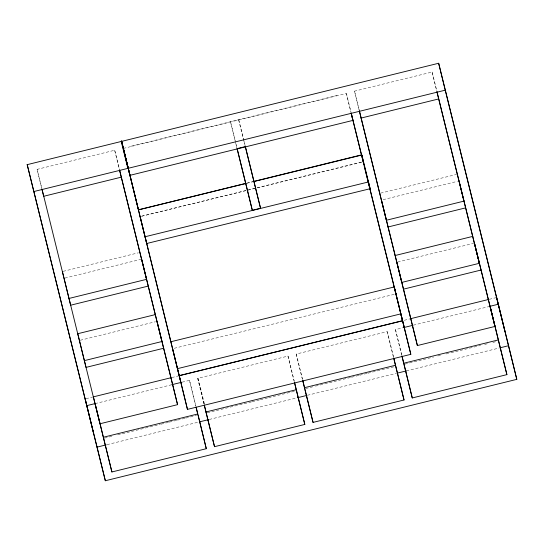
<?xml version="1.0" encoding="UTF-8"?>
<svg xmlns="http://www.w3.org/2000/svg" width="544" height="544" viewBox="0 0 544 544"><rect width="100%" height="100%" fill="white"/><g stroke="black" fill="none" stroke-linecap="round" stroke-linejoin="round"><path stroke-width="0.41" stroke-dasharray="2.72 2.04" d="M238.687 120.006L245.065 145.357M41.684 188.129L37.101 169.368L114.689 150.246L119.381 169.198M131.145 146.193L338.055 95.207M359.094 109.908L354.511 91.147L432.099 72.032L436.791 90.984M123.379 148.424L346.358 93.473L351.016 112.302M246.575 183.199L253.157 181.58M141.501 216.254L362.399 161.82M63.199 271.34L138.339 252.824M380.616 193.127L456.572 174.406M64.872 278.086L140.828 259.372M383.098 199.675L457.422 181.356M80.26 340.265L155.4 321.749M397.671 262.045L473.627 243.331M86.02 398.698L92.616 397.072M171.816 377.556L178.418 375.931M404.253 320.28L410.033 318.852M489.233 299.336L495.829 297.711M95.091 403.621L171.435 384.805M182.104 382.18L189.496 380.358L195.881 406.184M203.939 403.77L197.724 378.332L288.007 356.082L294.202 381.099M302.45 379.494L296.235 354.056L387.233 331.629L393.421 356.653M401.676 355.048L395.461 329.603L402.866 327.78M413.324 325.176L489.274 306.49M104.502 438.117L113.533 435.894M117.633 434.88L160.324 424.368M161.14 424.164L168.531 422.341M169.347 422.137L176.739 420.322M177.562 420.118L184.946 418.295M185.769 418.091L196.438 415.466M207.128 412.828L251.45 401.907M252.049 401.764L259.658 399.888M260.297 399.731L267.866 397.861M268.546 397.698L295.773 390.986M305.646 388.552L314.663 386.335M315.479 386.131L350.73 377.448M351.553 377.244L358.931 375.421M359.747 375.224L367.125 373.402M367.948 373.204L394.176 366.738M404.872 364.106L433.67 357.007M437.784 355.994L441.898 354.98M446.019 353.967L450.133 352.954M450.956 352.75L480.576 345.447M484.69 344.434L488.804 343.42M492.925 342.407L497.039 341.394M107.018 444.659L198.546 422.103M209.263 419.465L297.493 397.725M307.387 395.284L396.44 373.34M406.334 370.899L499.514 347.942M247.153 183.185L252.919 181.771M141.766 216.186L362.454 162.058M174.236 348.296L395.134 294.12M354.511 91.147L359.203 110.106M395.461 329.603L401.649 354.62M296.235 354.056L302.43 379.073M236.837 147.383L230.486 121.713L235.464 142.106M198.091 378.236L204.483 404.063M197.724 378.332L204.116 404.158M37.101 169.368L41.786 188.319M432.099 72.032L436.682 90.794M346.358 93.473L350.941 112.234M387.233 331.629L393.441 357.075M238.714 119.687L243.698 140.08M243.896 140.889L245.29 146.601M288.007 356.082L294.222 381.521M235.668 142.922L237.062 148.628M189.496 380.358L195.704 405.797M114.689 150.246L119.272 169.007"/><path stroke-width="0.82" d="M253.742 181.567L361.889 155.04L370.117 188.714L146.696 243.508L121.53 140.937L121.251 141.474L127.82 168.388M27.2 164.648L438.661 63.254L508.579 345.705L516.8 379.352L105.339 480.746L27.2 164.648L105.339 480.746M123.366 148.424L138.462 209.841L246.33 183.382M33.776 191.563L445.237 90.175L438.661 63.254M119.469 169.823L121.264 177.167L43.676 196.282L41.881 188.945M438.675 98.947L463.964 201.124L386.369 220.245L361.087 118.068L438.675 98.947L436.88 91.61M138.462 209.841L245.752 183.403L252.328 210.324L260.556 208.298L245.432 146.826M253.98 181.376L361.549 154.87M68.959 298.459L146.547 279.344L121.264 177.167M119.585 170.02L148.22 286.09L70.632 305.211L62.383 271.544M459.054 180.955L479.346 263.303L401.758 282.418L388.042 226.991L465.63 207.876L436.995 91.807M155.36 314.595L77.772 333.717L86.013 367.384L163.608 348.262L141.644 259.168M494.972 326.441L474.443 243.127L494.972 326.441L417.384 345.556L403.43 289.17L395.182 255.503L472.777 236.382M84.347 360.638L161.935 341.516L148.22 286.09M403.43 289.17L481.018 270.048M157.032 321.348L170.986 377.733L93.398 396.855L111.901 471.968L206.298 448.705L198.084 415.058M417.384 345.556L410.808 318.641L488.396 299.52M86.836 405.627L95.084 403.594L111.901 471.968M171.809 384.69L181.281 382.378M403.689 327.576L412.74 325.346M490.049 306.272L498.297 304.239M170.986 377.733L177.562 404.654L99.974 423.769L42.194 189.965M187.462 409.374L410.822 354.334L402.608 320.681L179.241 375.727L187.462 409.374L128.105 167.858M103.312 437.267L197.71 414.004L196.105 407.442M294.596 382.711L304.817 424.429L214.526 446.678L205.938 411.978L296.228 389.728L294.42 382.344M393.822 358.265L404.036 399.983L313.045 422.402L304.456 387.702L395.447 365.282L393.645 357.898M403.675 363.256L498.311 339.932L490.096 306.286L506.899 374.632L412.264 397.956L401.873 355.864M97.124 447.1L106.189 444.863M199.369 421.899L208.44 419.669M297.493 397.725L306.564 395.488M397.263 373.136L406.334 370.899M500.337 347.738L508.579 345.705M363.276 161.86L361.889 155.04M145.037 236.762L368.458 181.961L370.117 188.714M394.244 286.953L402.533 320.838L179.166 375.625L170.877 341.741L394.237 286.953L395.957 293.916M177.453 368.655L400.812 313.874M445.237 90.175L516.8 379.352M465.63 207.876L479.346 263.303M498.311 339.932L506.899 374.632M359.407 110.928L388.042 226.991M381.466 200.076L395.182 255.503M396.855 262.249L410.808 318.641M351.22 113.125L363.888 164.329M364.296 165.974L404.253 327.413M351.186 113.349L410.822 354.334M402.05 356.238L403.845 363.501M395.447 365.282L404.036 399.983M260.556 208.298L245.29 146.601L237.062 148.628L252.328 210.324M302.831 380.684L304.824 388.756M237.204 148.859L245.548 182.587M296.228 389.728L304.817 424.429M204.313 404.96L214.526 446.678M196.085 406.987L206.298 448.705M121.638 141.379L129.955 175.338L352.934 120.394L351.138 113.05M163.608 348.262L177.562 404.654M400.819 313.874L402.533 320.838M140.121 216.594L170.877 341.741M172.591 348.704L180.887 382.452M496.652 297.507L504.873 331.16M359.292 110.724L361.087 118.068M404.049 364.303L412.264 397.956M305.028 389.579L313.045 422.402M302.654 380.317L304.456 387.702M204.34 405.409L205.938 411.978M121.53 140.937L128.207 168.293M85.197 398.902L93.412 432.548"/></g></svg>
